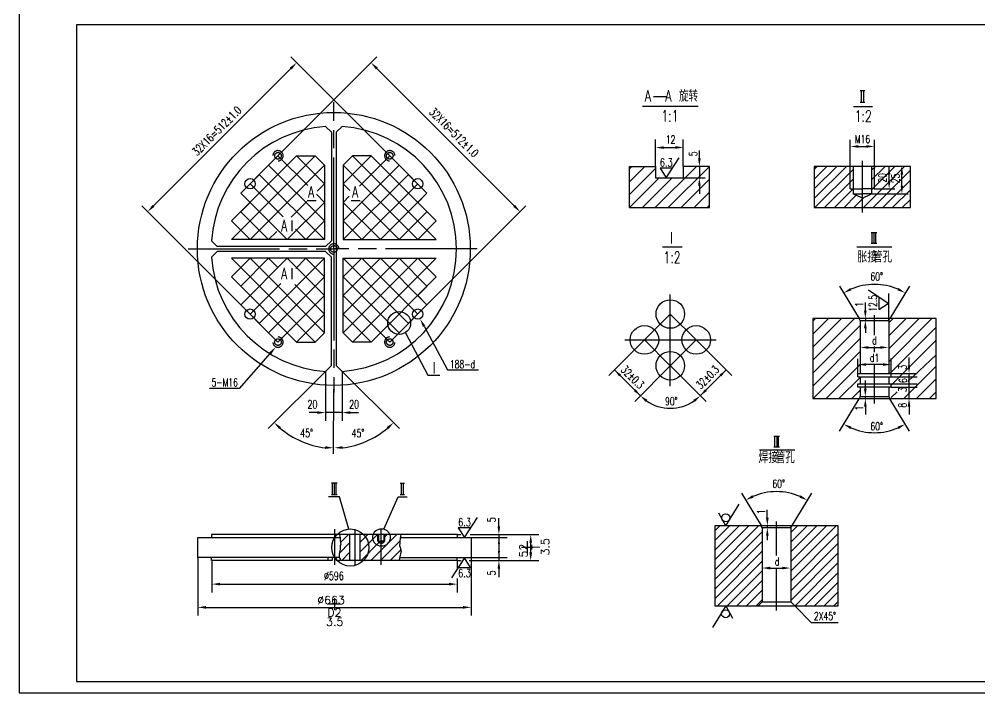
# Model space of a CAD drawing. Extents: x 0 to 840, y 0 to 594.
# Drawn here: x 0 to 420, y 0 to 294.5 of the extents above; entities that cross this region are included whole.
import ezdxf
from ezdxf.enums import TextEntityAlignment as Align

# ---------------------------------------------------------------- set-up
doc = ezdxf.new("R2010")
doc.units = 0
doc.header["$LTSCALE"] = 8
doc.header["$MEASUREMENT"] = 0
for name, pattern in [('CENTER', [7, 5, -0.5, 1, -0.5]), ('HIDDEN', [7, 5, -2]), ('PHANTOM', [13.5, 7, -1.5, 1, -1.5, 1, -1.5])]:
    doc.linetypes.add(name, pattern=pattern)
doc.layers.get('0').update_dxf_attribs({"linetype": 'CONTINUOUS'})
doc.layers.get('DEFPOINTS').update_dxf_attribs({"linetype": 'CONTINUOUS'})
for name, color, linetype in [('ATT', 5, 'CONTINUOUS'), ('CC', 3, 'CONTINUOUS'), ('CW', 1, 'CONTINUOUS'), ('DD', 3, 'PHANTOM'), ('X', 3, 'CONTINUOUS'), ('XX', 2, 'HIDDEN'), ('YY', 3, 'CONTINUOUS'), ('ZX', 1, 'CENTER')]:
    doc.layers.add(name, color=color, linetype=linetype)
doc.styles.add('HZ', font='txt', dxfattribs={"bigfont": 'hztxt'})

# ---------------------------------------------------------------- blocks, each defined once
blk = doc.blocks.new('*X3')
at = {"color": 0}
for p, q in [((138.69, 53.84), (142.12, 57.27)), ((138.22, 49.12), (142.69, 53.6)), ((139.22, 45.88), (142.69, 49.35))]:
    blk.add_line(p, q, dxfattribs=at)
blk = doc.blocks.new('*X4')
at = {"color": 0}
for p, q in [((147.14, 49.56), (154.85, 57.27)), ((147.14, 53.8), (150.61, 57.27)), ((151.95, 45.88), (163.33, 57.27)), ((157.69, 55.87), (159.09, 57.27)), ((147.7, 45.88), (155.52, 53.7)), ((156.19, 45.88), (164.67, 54.36)), ((160.43, 45.88), (165.07, 50.52))]:
    blk.add_line(p, q, dxfattribs=at)
blk = doc.blocks.new('DIMATT', base_point=(7.8, 6.84))
at = {"layer": 'ATT'}
for p, q in [((7.8, 9.34), (7.8, 4.34)), ((5.3, 6.84), (10.3, 6.84))]:
    blk.add_line(p, q, dxfattribs=at)
at = {"layer": 'ATT', "style": 'HZ'}
for tag, p in [('NAME', (7.74, 1.33)), ('HIGH', (7.88, -2.73))]:
    blk.add_attdef(tag, text='', height=3.5, dxfattribs=at).set_placement(p, align=Align.CENTER)
blk = doc.blocks.new('GFGB311')
at = {"color": 3}
for p, q in [((92.77, 206.28), (121.28, 234.79)), ((92.77, 198.13), (129.43, 234.79)), ((96.85, 218.5), (113.14, 234.79)), ((126.19, 221.74), (113.14, 234.79)), ((133.5, 222.57), (121.28, 234.79)), ((133.5, 230.72), (129.43, 234.79)), ((141.65, 222.57), (153.87, 234.79)), ((141.65, 230.72), (145.72, 234.79)), ((182.38, 198.13), (145.72, 234.79)), ((148.78, 221.56), (162.01, 234.79)), ((182.38, 206.28), (153.87, 234.79)), ((178.3, 218.5), (162.01, 234.79)), ((100.92, 198.13), (133.5, 230.72)), ((133.5, 206.28), (109.06, 230.72)), ((141.65, 206.28), (166.09, 230.72)), ((174.23, 198.13), (141.65, 230.72)), ((133.5, 198.13), (104.99, 226.64)), ((141.65, 198.13), (170.16, 226.64)), ((117.21, 198.13), (96.85, 218.5)), ((115.35, 208.14), (100.92, 222.57)), ((130.24, 219.31), (133.5, 222.57)), ((144.56, 219.66), (141.65, 222.57)), ((149.79, 198.13), (174.23, 222.57)), ((157.94, 198.13), (178.3, 218.5)), ((117.21, 198.13), (133.5, 214.43)), ((118.84, 207.91), (125.75, 214.82)), ((133.5, 214.43), (129.97, 217.95)), ((141.65, 214.43), (144.3, 217.07)), ((157.94, 198.13), (141.65, 214.43)), ((166.09, 198.13), (149.48, 214.74)), ((109.06, 198.13), (96.85, 210.35)), ((166.09, 198.13), (178.3, 210.35)), ((100.92, 198.13), (92.77, 206.28)), ((125.36, 198.13), (133.5, 206.28)), ((149.79, 198.13), (141.65, 206.28)), ((174.23, 198.13), (182.38, 206.28)), ((109.06, 198.13), (112.57, 201.64)), ((125.36, 198.13), (120.83, 202.66)), ((100.92, 189.99), (92.77, 181.84)), ((92.77, 189.99), (129.43, 153.33)), ((117.21, 189.99), (96.85, 169.62)), ((109.06, 189.99), (96.85, 177.77)), ((100.92, 189.99), (133.5, 157.4)), ((133.5, 189.99), (104.99, 161.48)), ((109.06, 189.99), (113.14, 185.92)), ((117.21, 189.99), (133.5, 173.7)), ((125.36, 189.99), (120.89, 185.52)), ((125.36, 189.99), (133.5, 181.84)), ((149.79, 189.99), (141.65, 181.84)), ((157.94, 189.99), (141.65, 173.7)), ((166.09, 189.99), (141.65, 165.55)), ((174.23, 189.99), (141.65, 157.4)), ((141.65, 189.99), (170.16, 161.48)), ((182.38, 189.99), (145.72, 153.33)), ((149.79, 189.99), (174.23, 165.55)), ((157.94, 189.99), (178.3, 169.62)), ((166.09, 189.99), (178.3, 177.77)), ((174.23, 189.99), (182.38, 181.84)), ((92.77, 181.84), (121.28, 153.33)), ((133.5, 181.84), (109.06, 157.4)), ((141.65, 181.84), (166.09, 157.4)), ((182.38, 181.84), (153.87, 153.33)), ((114.35, 178.98), (100.92, 165.55)), ((120.47, 178.58), (133.5, 165.55)), ((133.5, 173.7), (113.14, 153.33)), ((141.65, 173.7), (162.01, 153.33)), ((96.85, 169.62), (113.14, 153.33)), ((178.3, 169.62), (162.01, 153.33)), ((133.5, 165.55), (121.28, 153.33)), ((141.65, 165.55), (153.87, 153.33)), ((133.5, 157.4), (129.43, 153.33)), ((141.65, 157.4), (145.72, 153.33))]:
    blk.add_line(p, q, dxfattribs=at)
for p, q in [((125.9, 215.25), (129.86, 215.25)), ((145.16, 215.25), (149.11, 215.25)), ((119.24, 206.5), (119.24, 201.79)), ((119.24, 185.6), (119.24, 180.89)), ((136.48, 91.75), (138.95, 91.75)), ((136.94, 86.71), (136.94, 91.69)), ((137.73, 91.69), (137.73, 86.71)), ((138.52, 86.71), (138.52, 91.69)), ((166.51, 91.7), (168.51, 91.7)), ((167.13, 86.73), (167.13, 91.7)), ((167.93, 91.7), (167.93, 86.73)), ((136.54, 86.64), (138.95, 86.64)), ((166.57, 86.66), (168.51, 86.66)), ((194.63, 67.92), (200.33, 76.62)), ((197.36, 72.09), (192, 72.09)), ((192, 72.09), (194.63, 67.92)), ((77.98, 67.92), (77.98, 59.07)), ((78.03, 67.94), (140.32, 67.94)), ((84.1, 69.2), (84.1, 67.94)), ((140.12, 69.2), (84.14, 69.2)), ((144.5, 69.2), (140.12, 69.2)), ((144.48, 69.2), (144.48, 57.82)), ((148.93, 69.2), (144.5, 69.2)), ((148.93, 69.2), (148.93, 57.82)), ((156.82, 69.2), (148.93, 69.2)), ((159.83, 69.2), (156.82, 69.2)), ((157.14, 69.19), (157.14, 65.68)), ((159.48, 69.19), (159.48, 65.68)), ((166.9, 69.2), (159.83, 69.2)), ((166.62, 67.88), (197.65, 67.88)), ((191.45, 69.2), (166.9, 69.2)), ((191.48, 69.2), (191.48, 67.94)), ((197.6, 67.92), (197.6, 59.07)), ((156.81, 66.31), (158.31, 66.31)), ((158.3, 65.21), (157.14, 65.68)), ((157.14, 65.68), (158.31, 65.68)), ((159.82, 66.31), (158.31, 66.31)), ((159.48, 65.68), (158.31, 65.68)), ((158.32, 65.21), (159.48, 65.68)), ((139.96, 59.08), (78.03, 59.08)), ((84.1, 57.82), (84.1, 59.08)), ((134.96, 59.08), (134.96, 57.82)), ((136.83, 59.08), (136.83, 57.82)), ((138.59, 59.08), (138.59, 57.82)), ((166.36, 59.14), (197.75, 59.14)), ((194.75, 58.96), (189.05, 50.25)), ((191.48, 57.82), (191.48, 59.08)), ((197.38, 54.79), (194.75, 58.96)), ((136.83, 57.82), (84.14, 57.82)), ((140.37, 57.82), (138.59, 57.82)), ((144.5, 57.82), (140.37, 57.82)), ((148.93, 57.82), (144.5, 57.82)), ((166.14, 57.82), (148.93, 57.82)), ((191.56, 57.82), (166.14, 57.82)), ((192.01, 54.79), (197.38, 54.79))]:
    blk.add_line(p, q)
for points in [[(133.97, 247.58), (136.49, 245.06), (136.49, 197.66), (133.97, 195.14), (86.58, 195.14), (84.06, 197.66)], [(141.17, 247.58), (138.65, 245.06), (138.65, 143.06), (141.17, 140.54)], [(133.5, 198.13), (92.77, 198.13), (96.85, 202.21), (92.77, 206.28), (100.92, 214.43), (96.85, 218.5), (109.06, 230.72), (113.14, 226.64), (121.28, 234.79), (129.43, 234.79), (133.5, 230.72)], [(133.5, 198.13), (92.77, 198.13), (96.85, 202.21), (92.77, 206.28), (100.92, 214.43), (96.85, 218.5), (109.06, 230.72), (113.14, 226.64), (121.28, 234.79), (129.43, 234.79), (133.5, 230.72), (133.5, 198.13)], [(141.65, 198.13), (182.38, 198.13), (178.3, 202.21), (182.38, 206.28), (174.23, 214.43), (178.3, 218.5), (166.09, 230.72), (162.01, 226.64), (153.87, 234.79), (145.72, 234.79), (141.65, 230.72), (141.65, 198.13)], [(133.97, 140.54), (136.49, 143.06), (136.49, 190.46), (133.97, 192.98), (86.58, 192.98), (84.06, 190.46)], [(133.5, 189.99), (92.77, 189.99), (96.85, 185.92), (92.77, 181.84), (100.92, 173.7), (96.85, 169.62), (109.06, 157.4), (113.14, 161.48), (121.28, 153.33), (129.43, 153.33), (133.5, 157.4), (133.5, 189.99)], [(141.65, 189.99), (182.38, 189.99), (178.3, 185.92), (182.38, 181.84), (174.23, 173.7), (178.3, 169.62), (166.09, 157.4), (162.01, 161.48), (153.87, 153.33), (145.72, 153.33), (141.65, 157.4), (141.65, 189.99)]]:
    blk.add_lwpolyline(points)
at = {"const_width": 0.25}
blk.add_lwpolyline([(137.48, 122.64, 1), (137.48, 122.39, 1)], format="xyb", close=True, dxfattribs=at)
for centre, radius in [((137.57, 194.06), 59.67), ((100.92, 222.57), 2.25), ((174.23, 222.57), 2.25), ((100.92, 165.55), 2.25), ((174.23, 165.55), 2.25)]:
    blk.add_circle(centre, radius)
for start, end in [(93.8482, 176.1518), (273.8482, 86.1518), (183.8482, 266.1518)]:
    blk.add_arc((137.57, 194.06), 53.64, start, end)
at = {"layer": 'CC'}
for p, q in [((113.14, 234.79), (156.38, 278.04)), ((162.01, 234.79), (118.77, 278.04)), ((118.77, 272.95), (58.69, 212.87)), ((156.38, 272.95), (216.46, 212.87)), ((96.85, 169.62), (53.6, 212.87)), ((178.3, 169.62), (221.55, 212.87)), ((177.02, 160.28), (187.28, 141.22)), ((168.91, 157.31), (178.63, 138.91)), ((109.76, 148.42), (96.12, 133.01)), ((108.88, 115.61), (133.97, 140.54)), ((133.97, 140.54), (133.97, 118.91)), ((166.27, 115.61), (141.17, 140.54)), ((141.17, 140.54), (141.17, 118.91)), ((178.63, 138.91), (183.84, 138.91)), ((187.28, 141.22), (200.75, 141.22)), ((96.12, 133.01), (83.13, 133.01)), ((137.48, 132.69), (137.48, 118.91)), ((130.37, 122.51), (126.77, 122.51)), ((141.31, 122.51), (133.98, 122.51)), ((144.77, 122.51), (148.37, 122.51)), ((137.48, 104.49), (137.48, 118.91)), ((209.73, 72.8), (209.73, 76.4)), ((191.66, 69.2), (193.1, 69.2)), ((197.13, 69.2), (213.33, 69.2)), ((197.61, 67.88), (213.33, 67.88)), ((209.73, 69.2), (209.73, 57.87)), ((213.33, 69.2), (227.25, 69.2)), ((223.65, 61.38), (223.65, 66.01)), ((78.09, 59.42), (78.09, 33.75)), ((197.6, 59.14), (197.6, 33.75)), ((197.67, 59.14), (213.33, 59.14)), ((84.26, 58.02), (84.26, 43.91)), ((191.48, 57.82), (191.48, 53.96)), ((191.56, 57.82), (193.21, 57.82)), ((196.71, 57.82), (227.25, 57.82)), ((209.73, 54.22), (209.73, 50.62)), ((87.86, 47.51), (187.88, 47.51)), ((191.48, 49.95), (191.48, 43.91)), ((81.69, 37.35), (194, 37.35))]:
    blk.add_line(p, q, dxfattribs=at)
for centre, start, end in [((138.97, 145.51), 230.1331, 262.3182), ((136.18, 145.51), 277.6818, 309.8669)]:
    blk.add_arc(centre, 38.82, start, end, dxfattribs=at)
for points in [[(119.19, 272.52), (118.34, 273.37), (121.31, 275.49)], [(155.96, 272.52), (156.81, 273.37), (153.84, 275.49)], [(59.11, 212.45), (58.27, 213.29), (56.14, 210.32)], [(216.03, 212.45), (216.88, 213.29), (219, 210.32)], [(176.49, 159.99), (177.54, 160.56), (175.31, 163.44)], [(109.31, 148.82), (110.21, 148.02), (112.15, 151.12)], [(130.37, 121.91), (130.37, 123.11), (133.97, 122.51)], [(144.77, 121.91), (144.77, 123.11), (141.17, 122.51)], [(114.49, 116.15), (113.68, 115.27), (111.43, 118.14)], [(160.66, 116.15), (161.47, 115.27), (163.72, 118.14)], [(133.81, 107.84), (133.76, 106.64), (137.38, 107.07)], [(141.34, 107.84), (141.39, 106.64), (137.77, 107.07)], [(210.33, 72.8), (209.13, 72.8), (209.73, 69.2)], [(210.22, 65), (209.26, 65), (209.74, 67.88)], [(224.25, 65.59), (223.05, 65.59), (223.65, 69.19)], [(210.22, 62.02), (209.26, 62.02), (209.74, 59.14)], [(224.25, 61.38), (223.05, 61.38), (223.65, 57.78)], [(210.33, 54.22), (209.13, 54.22), (209.73, 57.82)], [(87.86, 46.91), (87.86, 48.11), (84.26, 47.51)], [(187.88, 46.91), (187.88, 48.11), (191.48, 47.51)], [(81.69, 36.75), (81.69, 37.95), (78.09, 37.35)], [(194, 36.75), (194, 37.95), (197.6, 37.35)]]:
    blk.add_solid(points, dxfattribs=at)
at = {"layer": 'DEFPOINTS', "color": 0, "linetype": 'BYBLOCK'}
for p in [(74.58, 96.54), (240.12, 96.54)]:
    blk.add_point(p, dxfattribs=at)
at = {"layer": 'X'}
for p, q in [((140.01, 85.7), (135.18, 85.7)), ((144.19, 71.57), (140.01, 85.7)), ((159.43, 71.57), (165.69, 85.7)), ((165.69, 85.7), (169.63, 85.7)), ((140.06, 69.19), (140.37, 67.68)), ((140.37, 67.68), (140.37, 66.55)), ((156.81, 66.31), (156.81, 69.2)), ((159.82, 66.31), (159.82, 69.2)), ((166.57, 67.42), (166.45, 66.26)), ((166.67, 68.6), (166.57, 67.42)), ((166.83, 69.21), (166.67, 68.6)), ((140.37, 64.18), (140.27, 62.67)), ((140.37, 66.55), (140.59, 65.05)), ((140.59, 65.05), (140.37, 64.18)), ((166.45, 65.48), (166.34, 64.43)), ((166.34, 64.43), (166.57, 63.66)), ((166.45, 66.26), (166.45, 65.48)), ((166.57, 63.66), (166.78, 62.94)), ((140.06, 61.42), (139.96, 60.67)), ((139.96, 60.67), (139.96, 59.17)), ((139.96, 59.17), (140.27, 58.53)), ((140.27, 62.67), (140.06, 61.42)), ((166.4, 59.42), (166.3, 58.7)), ((166.51, 60.21), (166.4, 59.42)), ((166.67, 60.72), (166.51, 60.21)), ((166.84, 61.51), (166.67, 60.72)), ((166.78, 62.94), (166.94, 61.97)), ((166.94, 61.97), (166.84, 61.51)), ((140.27, 58.53), (140.37, 57.9)), ((166.3, 58.7), (166.12, 57.87))]:
    blk.add_line(p, q, dxfattribs=at)
for centre, radius in [((166.14, 161.69), 5.01), ((144.75, 63.51), 8.11), ((158.4, 67.9), 3.81)]:
    blk.add_circle(centre, radius, dxfattribs=at)
at = {"layer": 'XX'}
for centre in [(113.14, 234.79), (162.01, 234.79), (137.57, 194.06), (113.14, 153.33), (162.01, 153.33)]:
    blk.add_circle(centre, 1.44, dxfattribs=at)
for centre, start, end in [((113.14, 234.79), 273.3426, 175.672), ((162.01, 234.79), 4.328, 266.6574), ((137.57, 194.06), 4.328, 266.6574), ((113.14, 153.33), 184.328, 86.6574), ((162.01, 153.33), 93.3426, 355.672)]:
    blk.add_arc(centre, 2.25, start, end, dxfattribs=at)
at = {"layer": 'ZX'}
for p, q in [((137.57, 194.06), (137.57, 258.28)), ((73.84, 194.06), (137.57, 194.06)), ((200.19, 194.06), (137.57, 194.06)), ((137.57, 194.06), (137.57, 131.34)), ((137.79, 71.6), (137.79, 55.93)), ((146.71, 71.6), (146.71, 55.93)), ((158.31, 55.93), (158.31, 71.6))]:
    blk.add_line(p, q, dxfattribs=at)
at = {"rotation": 90}
blk.add_blockref('DIMATT', (222.17, 63.74), dxfattribs=at).add_auto_attribs({'HIGH': '3.5', 'NAME': 'T'})
blk.add_blockref('DIMATT', (137.86, 38.84)).add_auto_attribs({'HIGH': '3.5', 'NAME': 'D2'})
at = {"layer": 'YY'}
for name in ['*X3', '*X4']:
    blk.add_blockref(name, (1.79, 11.94), dxfattribs=at)
at = {"style": 'HZ', "width": 0.7}
for p in [(126.28, 216.53), (145.54, 216.53), (114.53, 201.72), (114.53, 180.82)]:
    blk.add_text('A', height=5, dxfattribs=at).set_placement(p)
at = {"style": 'HZ'}
for s, height, width, p in [('I', 5, 0.7, (181.38, 139.6)), ('6.3', 3.5, 0.75, (194.7, 72.82)), ('6.3', 3.5, 0.75, (194.7, 50.57))]:
    blk.add_text(s, height=height, dxfattribs=dict(at, width=width)).set_placement(p, align=Align.CENTER)
at = {"layer": 'CW', "style": 'HZ', "width": 0.7}
for s, rotation, p in [('32X16=512%%P1.0', 45, (77.8, 234.53)), ('32X16=512%%P1.0', 315, (178.99, 253.57)), ('20', 360, (126.07, 124.32)), ('20', 360, (144.26, 124.32)), ('45%%d', 360, (122.86, 111.77)), ('45%%d', 360, (145.3, 111.72)), ('5', 90, (208.3, 74.55)), ('5', 90, (208.3, 51.29))]:
    blk.add_text(s, height=3.6, rotation=rotation, dxfattribs=at).set_placement(p)
for s, height, p in [('188-d', 3.5, (188.3, 141.9)), ('5-M16', 3.5, (84.09, 133.96)), ('%%C596', 3.6, (133.25, 49.31))]:
    blk.add_text(s, height=height, dxfattribs=at).set_placement(p)
blk = doc.blocks.new('*X12')
at = {"color": 0}
for p, q in [((347.65, 216.13), (361.68, 230.16)), ((347.65, 220.38), (357.44, 230.16)), ((347.65, 224.62), (353.19, 230.16)), ((347.65, 228.86), (348.95, 230.16)), ((347.92, 212.16), (364.61, 228.84)), ((369.14, 212.16), (387.14, 230.16)), ((372.7, 228.45), (374.41, 230.16)), ((372.7, 224.21), (378.65, 230.16)), ((372.7, 219.97), (382.89, 230.16)), ((373.38, 212.16), (389.65, 228.43)), ((352.17, 212.16), (364.61, 224.6)), ((377.62, 212.16), (389.65, 224.19)), ((356.41, 212.16), (364.61, 220.36)), ((381.86, 212.16), (389.65, 219.95)), ((360.65, 212.16), (366, 217.5)), ((364.89, 212.16), (369.28, 216.54)), ((386.11, 212.16), (389.65, 215.71))]:
    blk.add_line(p, q, dxfattribs=at)
blk = doc.blocks.new('*X11')
at = {"color": 0}
for p, q in [((266.8, 204.58), (273.5, 211.28)), ((266.8, 210.23), (267.85, 211.28)), ((266.8, 198.92), (278.27, 210.38)), ((278.13, 193.28), (296.13, 211.28)), ((283.79, 193.28), (301.79, 211.28)), ((290.34, 211.14), (290.47, 211.28)), ((266.82, 193.28), (279.82, 206.28)), ((272.47, 193.28), (285.47, 206.28)), ((289.45, 193.28), (301.8, 205.63)), ((295.1, 193.28), (301.8, 199.98)), ((300.76, 193.28), (301.8, 194.32))]:
    blk.add_line(p, q, dxfattribs=at)
blk = doc.blocks.new('*X10')
at = {"color": 0}
for p, q in [((423.33, 130.59), (442.54, 149.8)), ((423.33, 134.83), (438.3, 149.8)), ((423.33, 139.07), (434.06, 149.8)), ((423.33, 143.31), (429.81, 149.8)), ((423.33, 147.56), (425.57, 149.8)), ((423.33, 126.34), (444.1, 147.11)), ((456.56, 142.61), (463.76, 149.8)), ((456.56, 146.85), (459.51, 149.8)), ((456.56, 138.36), (468, 149.8)), ((456.56, 134.12), (472.24, 149.8)), ((456.56, 129.88), (476.48, 149.8)), ((423.33, 122.1), (444.1, 142.87)), ((456.56, 125.64), (477.33, 146.4)), ((423.33, 117.86), (444.1, 138.63)), ((456.56, 121.39), (477.33, 142.16)), ((456.56, 117.15), (477.33, 137.92)), ((424.51, 114.8), (444.1, 134.38)), ((458.45, 114.8), (477.33, 133.68)), ((428.76, 114.8), (444.1, 130.14)), ((462.7, 114.8), (477.33, 129.43)), ((433, 114.8), (444.1, 125.9)), ((466.94, 114.8), (477.33, 125.19)), ((437.24, 114.8), (444.1, 121.66)), ((471.18, 114.8), (477.33, 120.95)), ((441.48, 114.8), (444.1, 117.41)), ((475.43, 114.8), (477.33, 116.7))]:
    blk.add_line(p, q, dxfattribs=at)
blk = doc.blocks.new('*X9')
at = {"color": 0}
for p, q in [((384.32, 169.36), (403.23, 188.27)), ((384.32, 175.02), (397.57, 188.27)), ((384.32, 180.67), (391.92, 188.27)), ((384.32, 186.33), (386.26, 188.27)), ((384.81, 164.2), (405.09, 184.47)), ((385.38, 159.11), (405.09, 178.81)), ((390.86, 153.27), (405.09, 167.5)), ((396.51, 153.27), (405.09, 161.84)), ((384.32, 158.05), (384.49, 158.21)), ((402.17, 153.27), (405.09, 156.19))]:
    blk.add_line(p, q, dxfattribs=at)
blk = doc.blocks.new('*X8')
at = {"color": 0}
for p, q in [((351.09, 170.07), (369.29, 188.27)), ((351.09, 175.72), (363.63, 188.27)), ((351.09, 181.38), (357.98, 188.27)), ((351.09, 187.04), (352.32, 188.27)), ((351.09, 164.41), (371.86, 185.18)), ((351.09, 158.75), (371.86, 179.52)), ((351.26, 153.27), (371.86, 173.87)), ((356.92, 153.27), (371.86, 168.21)), ((362.57, 153.27), (371.86, 162.55)), ((368.23, 153.27), (371.86, 156.89))]:
    blk.add_line(p, q, dxfattribs=at)
blk = doc.blocks.new('GFGBF1')
for p, q in [((601.21, 262.15), (608.94, 275.19)), ((597.53, 268.48), (601.21, 262.15)), ((604.92, 268.48), (597.53, 268.48)), ((277.3, 260.69), (282.91, 260.69)), ((367.69, 263.33), (369.69, 263.33)), ((368.31, 258.36), (368.31, 263.33)), ((369.11, 263.33), (369.11, 258.36)), ((367.75, 258.29), (369.69, 258.29)), ((484, 242.12), (484, 220.52)), ((484, 242.12), (593.01, 242.12)), ((497.01, 220.52), (497.01, 242.12)), ((521.18, 242.12), (521.18, 220.52)), ((545.32, 220.52), (545.32, 242.12)), ((569.72, 242.12), (569.72, 220.52)), ((593.01, 220.52), (593.01, 242.12)), ((282.85, 225.2), (288.55, 233.9)), ((484, 234.92), (593.01, 234.92)), ((266.8, 230.16), (278.27, 230.16)), ((278.27, 230.16), (278.27, 225.16)), ((280.22, 229.36), (282.85, 225.2)), ((285.59, 229.36), (280.22, 229.36)), ((290.34, 230.16), (290.34, 225.16)), ((301.8, 230.16), (290.34, 230.16)), ((364.67, 230.16), (347.65, 230.16)), ((364.61, 230.16), (364.61, 218.16)), ((372.77, 230.16), (364.67, 230.16)), ((372.7, 230.16), (372.7, 218.16)), ((389.65, 230.16), (372.77, 230.16)), ((484, 227.72), (593.01, 227.72)), ((278.27, 225.16), (290.34, 225.16)), ((363.39, 220.31), (368.65, 220.31)), ((373.92, 220.31), (368.65, 220.31)), ((484, 220.52), (593.01, 220.52)), ((368.65, 216.25), (364.61, 218.16)), ((364.61, 218.16), (368.65, 218.16)), ((372.7, 218.16), (368.65, 218.16)), ((368.66, 216.25), (372.7, 218.16)), ((372.46, 201.27), (374.93, 201.27)), ((372.92, 196.62), (372.92, 201.21)), ((373.71, 201.21), (373.71, 196.62)), ((374.5, 196.62), (374.5, 201.21)), ((372.46, 196.62), (374.93, 196.62)), ((380, 170.27), (371.3, 175.97)), ((375.83, 173.01), (375.83, 167.64)), ((375.83, 167.64), (380, 170.27)), ((366.88, 163.64), (346.95, 163.64)), ((380.93, 163.64), (366.88, 163.64)), ((367.72, 162.82), (367.23, 163.64)), ((367.72, 162.82), (380.18, 162.82)), ((367.72, 162.82), (367.72, 139.57)), ((380.18, 162.82), (380.68, 163.64)), ((380.18, 162.82), (380.18, 139.57)), ((400.95, 163.64), (380.93, 163.64)), ((366.66, 139.57), (380.25, 139.57)), ((366.66, 138.12), (366.66, 139.57)), ((380.25, 139.57), (381.25, 139.57)), ((381.25, 138.12), (381.25, 139.57)), ((366.66, 138.12), (380.25, 138.12)), ((366.66, 135.04), (380.25, 135.04)), ((366.66, 133.59), (366.66, 135.04)), ((367.72, 138.12), (367.72, 135.04)), ((380.18, 138.12), (380.18, 135.04)), ((380.25, 138.12), (381.25, 138.12)), ((380.25, 135.04), (381.25, 135.04)), ((381.25, 133.59), (381.25, 135.04)), ((380.25, 133.59), (366.66, 133.59)), ((367.72, 133.59), (367.72, 129.47)), ((380.18, 133.59), (380.18, 129.47)), ((381.25, 133.59), (380.25, 133.59)), ((346.95, 128.64), (366.88, 128.64)), ((366.88, 128.64), (381.33, 128.64)), ((366.92, 128.65), (373.46, 128.65)), ((367.72, 129.47), (367.23, 128.64)), ((367.72, 129.47), (380.18, 129.47)), ((380.18, 129.47), (380.68, 128.64)), ((381.33, 128.64), (400.95, 128.64)), ((329.94, 112.24), (332.41, 112.24)), ((330.4, 107.59), (330.4, 112.17)), ((331.19, 112.17), (331.19, 107.59)), ((331.98, 107.59), (331.98, 112.17)), ((329.94, 107.59), (332.41, 107.59)), ((324.03, 73.03), (304.1, 73.03)), ((338.08, 73.03), (324.03, 73.03)), ((324.86, 72.21), (324.37, 73.03)), ((324.86, 72.21), (324.86, 39.79)), ((324.86, 72.21), (337.33, 72.21)), ((337.33, 72.21), (337.82, 73.03)), ((337.33, 72.21), (337.33, 39.79)), ((358.1, 73.03), (338.08, 73.03)), ((304.1, 38.03), (324.03, 38.03)), ((324.86, 39.79), (323.12, 38.03)), ((324.03, 38.03), (338.48, 38.03)), ((324.07, 38.03), (330.6, 38.03)), ((324.86, 39.79), (337.33, 39.79)), ((337.33, 39.79), (339.07, 38.03)), ((338.48, 38.03), (358.1, 38.03))]:
    blk.add_line(p, q)
at = {"const_width": 0.25}
for points in [[(388.93, 138.12, 1), (389.18, 138.12, 1)], [(388.93, 135.04, 1), (389.18, 135.04, 1)], [(388.93, 133.59, 1), (389.18, 133.59, 1)]]:
    blk.add_lwpolyline(points, format="xyb", close=True, dxfattribs=at)
for centre in [(284.69, 165.61), (273.38, 154.3), (296.01, 154.3), (284.69, 142.98)]:
    blk.add_circle(centre, 6.25)
at = {"layer": 'CC'}
for p, q in [((278.27, 230.16), (278.27, 241.86)), ((290.34, 230.22), (290.34, 241.92)), ((363.39, 220.38), (363.39, 241.72)), ((373.92, 220.38), (373.92, 241.72)), ((281.34, 238.42), (287.68, 238.42)), ((297.39, 233.66), (297.39, 237.16)), ((366.98, 238.86), (370.48, 238.86)), ((297.39, 230.16), (297.39, 225.16)), ((380.35, 222.05), (380.35, 230.14)), ((385.95, 220.24), (385.95, 229.48)), ((290.34, 225.16), (299.95, 225.16)), ((297.39, 221.66), (297.39, 218.16)), ((373.93, 220.31), (382.87, 220.31)), ((372.7, 218.16), (388.65, 218.16)), ((358.7, 177.85), (367.19, 163.7)), ((389.2, 177.85), (380.71, 163.7)), ((380.18, 162.82), (380.18, 174.57)), ((369.96, 167.14), (369.96, 170.64)), ((369.96, 163.64), (369.96, 162.82)), ((369.96, 159.3), (369.96, 157.33)), ((273.33, 154.25), (257.79, 138.71)), ((296.05, 154.25), (311.59, 138.71)), ((371.2, 150.99), (376.87, 150.99)), ((269.1, 127.39), (284.65, 142.94)), ((300.29, 127.39), (284.74, 142.94)), ((366.66, 139.63), (366.66, 146.05)), ((377.71, 143.51), (370.19, 143.51)), ((381.25, 139.63), (381.25, 146.15)), ((389.06, 143.07), (389.06, 146.57)), ((260.27, 141.19), (271.58, 129.87)), ((309.12, 141.19), (297.8, 129.87)), ((381.31, 139.57), (392.56, 139.57)), ((389.06, 128.65), (389.06, 139.57)), ((369.96, 132.99), (369.96, 136.49)), ((381.25, 138.12), (392.69, 138.12)), ((381.25, 135.04), (392.6, 135.04)), ((381.25, 133.59), (392.6, 133.59)), ((358.7, 114.44), (367.19, 128.59)), ((369.96, 128.65), (369.96, 129.47)), ((389.2, 114.44), (380.71, 128.59)), ((369.96, 125.15), (369.96, 121.65)), ((389.06, 125.15), (389.06, 121.65)), ((315.85, 87.23), (324.34, 73.08)), ((346.35, 87.23), (337.85, 73.08)), ((327.1, 76.53), (327.1, 80.03)), ((327.1, 73.03), (327.1, 72.21)), ((327.1, 68.68), (327.1, 66.71)), ((328.35, 54.54), (334.02, 54.54))]:
    blk.add_line(p, q, dxfattribs=at)
for centre, radius, start, end in [((373.95, 152.43), 26.14, 66.7153, 113.2847), ((284.69, 142.98), 18.56, 235.8232, 304.1768), ((373.95, 139.85), 26.14, 246.7153, 293.2847), ((331.1, 61.82), 26.14, 66.7153, 113.2847)]:
    blk.add_arc(centre, radius, start, end, dxfattribs=at)
for points in [[(366.92, 238.28), (366.92, 239.45), (363.42, 238.86)], [(370.39, 238.28), (370.39, 239.45), (373.89, 238.86)], [(281.79, 237.77), (281.79, 238.94), (278.29, 238.36)], [(286.95, 237.84), (286.95, 239), (290.45, 238.42)], [(297.97, 233.66), (296.81, 233.66), (297.39, 230.16)], [(380.93, 226.58), (379.76, 226.58), (380.35, 230.08)], [(386.53, 226.51), (385.36, 226.51), (385.95, 230.01)], [(297.97, 221.66), (296.81, 221.66), (297.39, 225.16)], [(380.93, 223.79), (379.76, 223.79), (380.35, 220.29)], [(386.53, 221.71), (385.36, 221.71), (385.95, 218.21)], [(363.88, 175.93), (363.35, 176.96), (360.5, 174.85)], [(384.02, 175.93), (384.55, 176.96), (387.4, 174.85)], [(370.54, 167.14), (369.37, 167.14), (369.96, 163.64)], [(370.54, 159.3), (369.37, 159.3), (369.96, 162.8)], [(371.2, 150.41), (371.2, 151.57), (367.7, 150.99)], [(376.53, 150.41), (376.53, 151.57), (380.03, 150.99)], [(370.27, 142.93), (370.27, 144.09), (366.77, 143.51)], [(377.71, 142.93), (377.71, 144.09), (381.21, 143.51)], [(389.64, 143.07), (388.47, 143.07), (389.06, 139.57)], [(262.33, 138.3), (263.16, 139.12), (260.27, 141.19)], [(307.05, 138.3), (306.23, 139.12), (309.12, 141.19)], [(268.69, 131.93), (269.52, 132.76), (271.58, 129.87)], [(300.69, 131.93), (299.86, 132.76), (297.8, 129.87)], [(370.54, 132.99), (369.37, 132.99), (369.96, 129.49)], [(274.64, 128.08), (273.9, 127.18), (271.57, 129.86)], [(294.74, 128.08), (295.49, 127.18), (297.81, 129.86)], [(370.54, 125.15), (369.37, 125.15), (369.96, 128.65)], [(389.64, 125.15), (388.47, 125.15), (389.06, 128.65)], [(363.88, 116.36), (363.35, 115.32), (360.5, 117.44)], [(384.02, 116.36), (384.55, 115.32), (387.4, 117.44)], [(321.03, 85.31), (320.5, 86.35), (317.65, 84.23)], [(341.16, 85.31), (341.7, 86.35), (344.54, 84.23)], [(327.69, 76.53), (326.52, 76.53), (327.1, 73.03)], [(327.69, 68.68), (326.52, 68.68), (327.1, 72.18)], [(328.35, 53.95), (328.35, 55.12), (324.85, 54.54)], [(333.67, 53.95), (333.67, 55.12), (337.17, 54.54)]]:
    blk.add_solid(points, dxfattribs=at)
at = {"layer": 'CW'}
for p, q in [((532.58, 240.11), (534.55, 240.11)), ((533.09, 240.04), (533.09, 236.86)), ((533.94, 240.04), (533.94, 236.86)), ((580.08, 239.88), (582.05, 239.88)), ((580.59, 239.81), (580.59, 236.62)), ((581.44, 239.81), (581.44, 236.62)), ((534.45, 236.86), (532.58, 236.86)), ((581.95, 236.62), (580.08, 236.62)), ((555.69, 224.2), (560, 224.2)), ((579.45, 224.2), (583.76, 224.2)), ((323.68, 106.26), (339.08, 106.26))]:
    blk.add_line(p, q, dxfattribs=at)
at = {"layer": 'DD'}
for p, q in [((266.8, 212.16), (266.8, 230.16)), ((301.8, 212.16), (301.8, 230.16)), ((347.65, 230.16), (347.65, 212.16)), ((389.65, 212.16), (389.65, 230.16)), ((266.8, 212.16), (301.8, 212.16)), ((347.65, 212.16), (389.65, 212.16)), ((346.95, 163.64), (346.95, 128.64)), ((400.95, 128.64), (400.95, 163.64)), ((304.1, 73.03), (304.1, 38.03)), ((358.1, 38.03), (358.1, 73.03))]:
    blk.add_line(p, q, dxfattribs=at)
at = {"layer": 'X'}
for p, q in [((272.52, 256.51), (296.8, 256.51)), ((364.74, 256.32), (373.05, 256.32)), ((281.31, 194.94), (289.89, 194.94)), ((366.2, 194.97), (381.6, 194.97))]:
    blk.add_line(p, q, dxfattribs=at)
at = {"layer": 'YY', "color": 3}
blk.add_line((347.65, 229.46), (348.35, 230.16), dxfattribs=at)
at = {"layer": 'YY'}
for p, q in [((400.86, 147.74), (388.52, 136.04)), ((383.87, 131.63), (381.2, 129.11)), ((339.07, 38.03), (346.28, 30.72)), ((346.28, 30.72), (358.15, 30.72))]:
    blk.add_line(p, q, dxfattribs=at)
at = {"layer": 'ZX'}
for p, q in [((368.65, 209.99), (368.65, 232.56)), ((284.69, 134.1), (284.69, 174.68)), ((273.38, 154.3), (284.69, 165.61)), ((284.69, 165.61), (296.01, 154.3)), ((373.95, 156.31), (373.95, 165.08)), ((264.73, 154.3), (305.48, 154.3)), ((284.69, 142.98), (273.38, 154.3)), ((296.01, 154.3), (284.69, 142.98)), ((373.95, 148.99), (373.95, 151.37)), ((373.95, 126.52), (373.95, 143.48)), ((331.1, 60.01), (331.1, 74.96)), ((331.1, 35.91), (331.1, 54.18))]:
    blk.add_line(p, q, dxfattribs=at)
at = {"layer": 'YY'}
for name, p in [('*X11', (0, 18.88)), ('*X12', (0, 0)), ('*X8', (-4.14, -24.63)), ('*X9', (-4.14, -24.63)), ('*X10', (-119.23, -76.77))]:
    blk.add_blockref(name, p, dxfattribs=at)
at = {"style": 'HZ'}
for s, height, width, p in [('25', 5, 0.7, (601.38, 269.75)), ('1:1', 5, 0.7, (284.53, 249.71)), ('1:2', 5, 0.7, (369.04, 249.65)), ('6.3', 3.5, 0.75, (282.92, 230.09)), ('I', 5, 0.7, (285.23, 196.46)), ('1:2', 5, 0.7, (285.46, 187.89))]:
    blk.add_text(s, height=height, dxfattribs=dict(at, width=width)).set_placement(p, align=Align.CENTER)
at = {"style": 'HZ', "width": 0.7}
blk.add_text('A  A', height=5, dxfattribs=at).set_placement((273.55, 258.46))
blk.add_text('12.5', height=3.5, rotation=90, dxfattribs=at).set_placement((375.01, 170.27), align=Align.CENTER)
at = {"layer": 'CW', "style": 'HZ'}
for s, height, width, p in [('其', 7, 0.75, (586.96, 262.04)), ('余', 7, 0.75, (592.11, 262.04)), ('M16', 3.5, 0.7, (368.71, 240.36)), ('d(I级)', 3.5, 0.7, (508.19, 236.78)), ('%%c25.25', 3.5, 0.7, (506.71, 229.11)), ('%%c25.4', 3.5, 0.7, (530.86, 229.37)), ('%%c26.25%%p0.15', 3.5, 0.7, (557.48, 229.52)), ('%%c26.40%%p0.20', 3.5, 0.7, (581.44, 229.26)), ('焊接', 3.5, 0.7, (489.7, 222.4)), ('%%c25.25', 3.5, 0.7, (506.71, 222.2)), ('%%c25.4', 3.5, 0.7, (530.86, 222.27)), ('管孔', 5, 0.7, (377.44, 188.13)), ('d', 3.5, 0.7, (373.98, 152.29)), ('d1', 3.5, 0.7, (373.98, 144.7)), ('焊接', 4.94, 0.7, (327.52, 100.38)), ('管孔', 5, 0.7, (334.92, 100.38)), ('d', 3.5, 0.7, (331.36, 55.58))]:
    blk.add_text(s, height=height, dxfattribs=dict(at, width=width)).set_placement(p, align=Align.CENTER)
at = {"layer": 'CW', "style": 'HZ', "width": 0.7}
for s, height, p in [('旋转', 5, (288.48, 258.47)), ('12', 3.5, (282.71, 240.17)), ('d(', 3.5, (528.48, 236.78)), ('级)', 3.5, (535.39, 236.78)), ('d1(I级)', 3.5, (552.66, 236.78)), ('d1(', 3.5, (574.25, 236.62)), ('级)', 3.5, (582.89, 236.55)), ('胀接', 3.5, (487.33, 229.1)), ('+0.15', 1.8, (513.37, 231.37)), ('+0.20', 1.8, (535.93, 231.37)), ('0', 1.8, (514.61, 229.12)), ('0', 1.8, (537.2, 229.12)), ('+0.15', 1.8, (513.37, 224.46)), ('0', 1.8, (514.61, 222.21)), ('+0.20', 1.8, (535.93, 224.46)), ('0', 1.8, (537.2, 222.21)), ('胀接', 4.918, (366.51, 188.17)), ('60%%D', 3.5, (372.18, 180.24)), ('90%%D', 3.5, (282.38, 125.73)), ('60%%D', 3.5, (372.18, 114.76)), ('60%%D', 3.5, (329.33, 89.62)), ('2X45%%D', 3.5, (347.46, 31.79))]:
    blk.add_text(s, height=height, dxfattribs=at).set_placement(p)
for s, rotation, p in [('5', 90, (296.38, 234.58)), ('20', 90, (379.15, 223.04)), ('25', 90, (384.88, 222.84)), ('1', 90, (369.01, 168.72)), ('32%%P0.3', 315, (262.78, 140.92)), ('32%%P0.3', 45, (298.05, 132.54)), ('3', 90, (387.99, 141.27)), ('3', 90, (387.99, 131.5)), ('1', 90, (369.01, 123.44)), ('1', 90, (326.15, 78.1))]:
    blk.add_text(s, height=3.5, rotation=rotation, dxfattribs=at).set_placement(p)
for s, p in [('6', (388.17, 136.5)), ('8', (387.91, 125.69))]:
    blk.add_text(s, height=3.5, rotation=90, dxfattribs=at).set_placement(p, align=Align.CENTER)
blk = doc.blocks.new('GFGBKK')
for p, q in [((308.91, 73.03), (314.74, 82.54)), ((308.91, 73.03), (305.96, 78.48)), ((308.91, 38.03), (303.07, 28.51)), ((308.91, 38.03), (311.86, 32.57))]:
    blk.add_line(p, q)
for centre in [(308.95, 76.51), (308.87, 34.54)]:
    blk.add_circle(centre, 1.75)

msp = doc.modelspace()

# ---------------------------------------------------------------- linework, layer by layer
for p, q in [((25, 292), (25, 5)), ((625, 292), (25, 292)), ((25, 5), (625, 5))]:
    msp.add_line(p, q)
at = {"layer": 'X'}
for p, q in [((0, 297), (0, 0)), ((0, 0), (630, 0))]:
    msp.add_line(p, q, dxfattribs=at)

# ---------------------------------------------------------------- block references
for name in ['GFGB311', 'GFGBF1', 'GFGBKK']:
    msp.add_blockref(name, (0, 0))

# ---------------------------------------------------------------- texts
at = {"layer": 'CC', "style": 'HZ'}
msp.add_text('52 ', height=3.5, rotation=90, dxfattribs=at).set_placement((222.2, 63.7), align=Align.CENTER)
msp.add_text('%%C663 ', height=3.5, dxfattribs=at).set_placement((137.9, 38.8), align=Align.CENTER)

doc.saveas('drawing.dxf')
